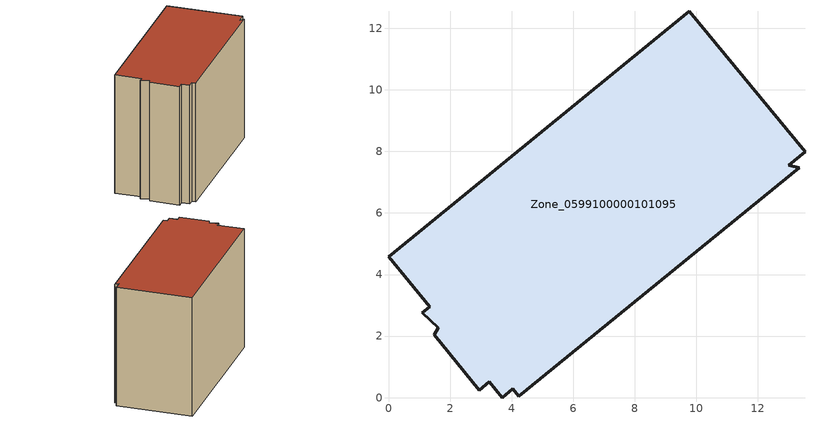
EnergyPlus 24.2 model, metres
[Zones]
Zone_0599100000101095
 floor ground (C_G): 13.35,7.46 4.24,0.04 4.04,0.29 3.69,0 3.27,0.51 2.94,0.23 1.48,2.05 1.62,2.27 1.1,2.77 1.33,2.95 0,4.58 9.77,12.55 13.53,7.98 13.01,7.54 z0
 wall outside (C_F): 1.1,2.77 1.62,2.27 1.48,2.05 2.94,0.23 3.27,0.51 3.69,0 4.04,0.29 4.24,0.04 13.35,7.46 13.01,7.54 13.53,7.98 9.77,12.55 0,4.58 1.33,2.95 1.1,2.77 z0:9.71
 roof outside (C_R): 4.24,0.04 13.35,7.46 13.01,7.54 13.53,7.98 9.77,12.55 0,4.58 1.33,2.95 1.1,2.77 1.62,2.27 1.48,2.05 2.94,0.23 3.27,0.51 3.69,0 4.04,0.29 z9.71
[BUILDING]
Pand.0599100000101095: North Axis=0; Terrain=City; Loads Convergence Tolerance Value=0.04; Temperature Convergence Tolerance Value=0.4; Solar Distribution=FullExterior; Maximum Number of Warmup Days=25; Minimum Number of Warmup Days=1
[Site:Location]
Rotterdam.The.Hague.AP_ZH_NLD Design_Conditions: Latitude=51.96; Longitude=4.45; Time Zone=1; Elevation=-4.5
[SITE:GROUNDTEMPERATURE:BUILDINGSURFACE]
18, 18, 18, 18, 18, 18, 18, 18, 18, 18, 18, 18
[MATERIAL] Thermal Absorptance=0.9; Solar Absorptance=0.7; Visible Absorptance=0.7
Name | Roughness | Thickness | Conductivity | Density | Specific Heat
G.TI.1946 | MediumSmooth | 0.15 | 1 | 540 | 1210
F.TI.1946 | Rough | 0.3 | 0.857143 | 1920 | 840
R.TI.1946 | MediumRough | 0.2 | 0.1 | 1500 | 1000
[CONSTRUCTION]
C_G: G.TI.1946
C_F: F.TI.1946
C_R: R.TI.1946
[ZONE]
Zone_0599100000101095: Type=1; Multiplier=1; Ceiling Height=Autocalculate; Volume=Autocalculate; Floor Area=autocalculate; Part of Total Floor Area=Yes
[ZONEINFILTRATION:DESIGNFLOWRATE]
Infil_Zone_0599100000101095: Zone or ZoneList or Space or SpaceList=Zone_0599100000101095; Schedule=AlwaysOn; Design Flow Rate Calculation Method=Flow/Area; Flow Rate per Floor Area=0.003; Constant Term Coefficient=1; Temperature Term Coefficient=0; Velocity Term Coefficient=0; Velocity Squared Term Coefficient=0
[HVACTEMPLATE:ZONE:IDEALLOADSAIRSYSTEM]
Zone_0599100000101095: Maximum Heating Supply Air Temperature=50; Minimum Cooling Supply Air Temperature=13; Maximum Heating Supply Air Humidity Ratio=0.0156; Minimum Cooling Supply Air Humidity Ratio=0.0077; Heating Limit=NoLimit; Cooling Limit=NoLimit; Dehumidification Control Type=ConstantSensibleHeatRatio; Cooling Sensible Heat Ratio=0.7; Dehumidification Setpoint=60; Humidification Control Type=None; Humidification Setpoint=30; Outdoor Air Method=None; Outdoor Air Flow Rate per Person=0.00944; Outdoor Air Flow Rate per Zone Floor Area=0; Outdoor Air Flow Rate per Zone=0; Demand Controlled Ventilation Type=None; Outdoor Air Economizer Type=NoEconomizer; Heat Recovery Type=None; Sensible Heat Recovery Effectiveness=0.7; Latent Heat Recovery Effectiveness=0.65
[ZONECONTROL:THERMOSTAT]
ThermostatControl_Zone_0599100000101095: Zone or ZoneList=Zone_0599100000101095; Control Type Schedule=DualSetpointControlType; Control 1=Thermostat_Zone_0599100000101095; Temperature Difference Between Cutout And Setpoint=0
[THERMOSTATSETPOINT:DUALSETPOINT]
Thermostat_Zone_0599100000101095: Heating Setpoint Temperature Schedule=HeatingSetpoint_Zone_0599100000101095; Cooling Setpoint Temperature Schedule=CoolingSetpoint_Zone_0599100000101095
[SCHEDULE:COMPACT]
HeatingSetpoint_Zone_0599100000101095: Through: 12/31, For: AllDays, Until: 24:00, 21
CoolingSetpoint_Zone_0599100000101095: Through: 12/31, For: AllDays, Until: 24:00, 24
DualSetpointControlType: Through: 12/31, For: AllDays, Until: 24:00, 4
AlwaysOn: Through: 12/31, For: AllDays, Until: 24:00, 1
